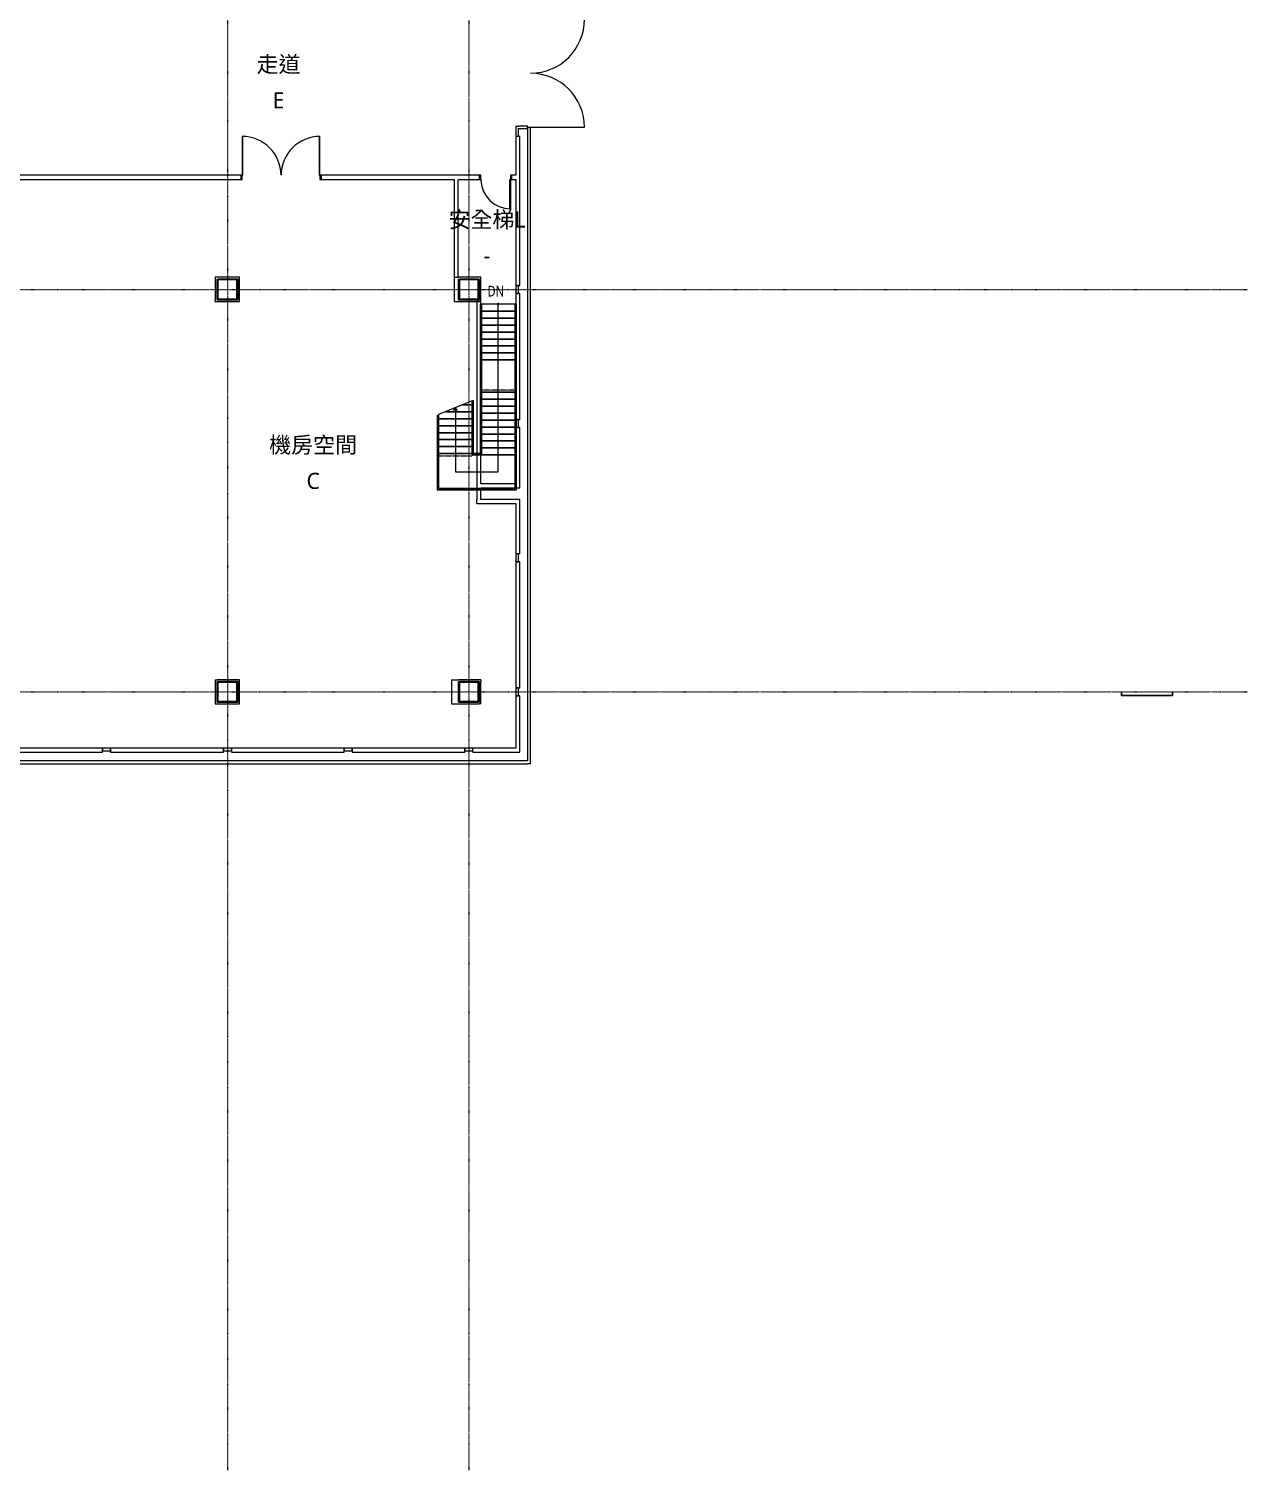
# Model space of a CAD drawing. Extents: x -181672 to 290600, y -29000 to 395522.
# Drawn here: x 245202 to 290600, y -29000 to 24708 of the extents above; entities that cross this region are included whole.
import ezdxf
from ezdxf.enums import TextEntityAlignment as Align

# ---------------------------------------------------------------- set-up
doc = ezdxf.new("R2010")
doc.units = 0
doc.header["$LTSCALE"] = 10
doc.linetypes.add('H12PL2$0$JJP_三點線', pattern=[0.9, 0.3, -0.15, 0, -0.15, 0, -0.15, 0, -0.15])
doc.linetypes.add('H12PL2$0$JJP_虛線(退縮線、投影線、地下室範圍、非屬本工程、圖面分區)', pattern=[0.45, 0.3, -0.15])
for name, color, linetype in [('H12PL2$0$A-STRS', 252, 'Continuous'), ('H12PL2$0$A-TEXT', 252, 'Continuous'), ('H12PL2$0$A-WALL-EX', 252, 'Continuous'), ('H12PL2$0$A-WALL-IN', 252, 'Continuous'), ('H12PL2$0$A-ZONE', 252, 'Continuous'), ('H12PL2$0$Door', 252, 'Continuous'), ('H12PL2$0$S-COL', 252, 'Continuous'), ('H12PL2$0$S-GRID', 252, 'Continuous')]:
    doc.layers.add(name, color=color, linetype=linetype)
doc.styles.add('H12PL2$0$Standard', font='', dxfattribs={"width": 0.8})
doc.styles.add('XFM7P20PCW$0$Standard', font='txt.shx', dxfattribs={"bigfont": 'chineset.shx'})
doc.styles.get('H12PL2$0$Standard').set_extended_font_data('Microsoft JhengHei')
doc.dimstyles.new('XFM7P20PCW$0$Standard', dxfattribs={"dimtxt": 0.18, "dimasz": 0.18, "dimexe": 0.18, "dimexo": 0.0625, "dimgap": 0.09, "dimtad": 0, "dimtih": 1, "dimtoh": 1, "dimdec": 4, "dimzin": 0, "dimdsep": 46, "dimtxsty": 'XFM7P20PCW$0$Standard', "dimcen": 0.09, "dimadec": 0, "dimazin": 0, "dimtfac": 1, "dimtdec": 4, "dimtofl": 0, "dimtmove": 0, "dimatfit": 3, "dimfxl": 1, "dimtolj": 1, "dimtzin": 0, "dimarcsym": 0})

# ---------------------------------------------------------------- blocks, each defined once
blk = doc.blocks.new('H12PL2')
at = {"layer": 'H12PL2$0$A-STRS', "lineweight": 0}
for p, q in [((262070, 14450), (262020, 14450)), ((262020, 14450), (262020, 12370)), ((262070, 12370), (262070, 14450)), ((263320, 14450), (262070, 14450)), ((262070, 14450), (262070, 12370)), ((263320, 14450), (262070, 14450)), ((262070, 14450), (262070, 14190)), ((262070, 14190), (263320, 14190)), ((263320, 14190), (262070, 14190)), ((262070, 14190), (262070, 13930)), ((262070, 14190), (263320, 14190)), ((262695, 14190), (262695, 14450)), ((262695, 12370), (262695, 14190)), ((263370, 14450), (263320, 14450)), ((263320, 14450), (263320, 12370)), ((263320, 12370), (263320, 14450)), ((263320, 14190), (263320, 14450)), ((263320, 13930), (263320, 14190)), ((263370, 12370), (263370, 14450)), ((262070, 13930), (263320, 13930)), ((263320, 13930), (262070, 13930)), ((262070, 13930), (262070, 13670)), ((262070, 13930), (263320, 13930)), ((262070, 13670), (263320, 13670)), ((263320, 13670), (262070, 13670)), ((262070, 13670), (262070, 13410)), ((262070, 13670), (263320, 13670)), ((263320, 13670), (263320, 13930)), ((263320, 13410), (263320, 13670)), ((262070, 13410), (263320, 13410)), ((263320, 13410), (262070, 13410)), ((262070, 13410), (262070, 13150)), ((262070, 13410), (263320, 13410)), ((262070, 13150), (263320, 13150)), ((263320, 13150), (262070, 13150)), ((262070, 13150), (262070, 12890)), ((262070, 13150), (263320, 13150)), ((262070, 12890), (263320, 12890)), ((263320, 12890), (262070, 12890)), ((262070, 12890), (262070, 12630)), ((262070, 12890), (263320, 12890)), ((263320, 13150), (263320, 13410)), ((263320, 12890), (263320, 13150)), ((263320, 12630), (263320, 12890)), ((262070, 12370), (262020, 12370)), ((262020, 12370), (262020, 11170)), ((262020, 12370), (262070, 12370)), ((262070, 12630), (263320, 12630)), ((262070, 12630), (262070, 12370)), ((263320, 12630), (262070, 12630)), ((262070, 12630), (263320, 12630)), ((262070, 11170), (262070, 12370)), ((262070, 12370), (262070, 11247.7)), ((262070, 12370), (263320, 12370)), ((262070, 12370), (263320, 12370)), ((262070, 12370), (262070, 11170)), ((263320, 12370), (262070, 12370)), ((262070, 12370), (263320, 12370)), ((262695, 11170), (262695, 12370)), ((263320, 12370), (263320, 12630)), ((263370, 12370), (263320, 12370)), ((263320, 12370), (263320, 11170)), ((263320, 12370), (263370, 12370)), ((263320, 11247.7), (263320, 12370)), ((263320, 11170), (263320, 12370)), ((263370, 11170), (263370, 12370)), ((261720, 10851.69), (260470, 10331.69)), ((261720, 10851.69), (261720, 8880)), ((261720, 8880), (261720, 10851.69)), ((261720, 10700), (261720, 10851.69)), ((261770, 8880), (261770, 10872.49)), ((262070, 11170), (262020, 11170)), ((262020, 11170), (262020, 8830)), ((262020, 11170), (262070, 11170)), ((262070, 11247.7), (262070, 11170)), ((262070, 8830), (262070, 11170)), ((262070, 11170), (262070, 8830)), ((262070, 11170), (263320, 11170)), ((262070, 11170), (263320, 11170)), ((262070, 11170), (263320, 11170)), ((263320, 11170), (262070, 11170)), ((262070, 11170), (262070, 10910)), ((262070, 11170), (263320, 11170)), ((262070, 10910), (263320, 10910)), ((263320, 10910), (262070, 10910)), ((262070, 10910), (262070, 10650)), ((262070, 10910), (263320, 10910)), ((262695, 8830), (262695, 11170)), ((263320, 11170), (263320, 11247.7)), ((263370, 11170), (263320, 11170)), ((263320, 11170), (263320, 8830)), ((263320, 11170), (263370, 11170)), ((263320, 8830), (263320, 11170)), ((263320, 10910), (263320, 11170)), ((263320, 10650), (263320, 10910)), ((263370, 8830), (263370, 11170)), ((260420, 10310.89), (260420, 8880)), ((260470, 8880), (260470, 10331.69)), ((260470, 10331.69), (260470, 8880)), ((260470, 10331.69), (260470, 10180)), ((261720, 10440), (260730.36, 10440)), ((260730.36, 10440), (261720, 10440)), ((261720, 10440), (260730.36, 10440)), ((261095, 10591.69), (261020, 10491.69)), ((261095, 10591.69), (261095, 8880)), ((261170, 10491.69), (261095, 10591.69)), ((261720, 10700), (261355.36, 10700)), ((261355.36, 10700), (261720, 10700)), ((261720, 10700), (261355.36, 10700)), ((261720, 10440), (261720, 10700)), ((261720, 10180), (261720, 10440)), ((262070, 10650), (263320, 10650)), ((263320, 10650), (262070, 10650)), ((262070, 10650), (262070, 10390)), ((262070, 10650), (263320, 10650)), ((262070, 10390), (263320, 10390)), ((263320, 10390), (262070, 10390)), ((262070, 10390), (262070, 10130)), ((262070, 10390), (263320, 10390)), ((263320, 10390), (263320, 10650)), ((263320, 10130), (263320, 10390)), ((261720, 10180), (260470, 10180)), ((260470, 10180), (261720, 10180)), ((261720, 10180), (260470, 10180)), ((260470, 10180), (260470, 9920)), ((261720, 9920), (260470, 9920)), ((260470, 9920), (261720, 9920)), ((261720, 9920), (260470, 9920)), ((260470, 9920), (260470, 9660)), ((261720, 9920), (261720, 10180)), ((261720, 9660), (261720, 9920)), ((262070, 10130), (263320, 10130)), ((263320, 10130), (262070, 10130)), ((262070, 10130), (262070, 9870)), ((262070, 10130), (263320, 10130)), ((262070, 9870), (263320, 9870)), ((263320, 9870), (262070, 9870)), ((262070, 9870), (262070, 9610)), ((262070, 9870), (263320, 9870)), ((263320, 9870), (263320, 10130)), ((263320, 9610), (263320, 9870)), ((261720, 9660), (260470, 9660)), ((260470, 9660), (261720, 9660)), ((261720, 9660), (260470, 9660)), ((260470, 9660), (260470, 9400)), ((261720, 9400), (260470, 9400)), ((260470, 9400), (261720, 9400)), ((261720, 9400), (260470, 9400)), ((260470, 9400), (260470, 9140)), ((261720, 9140), (260470, 9140)), ((260470, 9140), (261720, 9140)), ((261720, 9140), (260470, 9140)), ((260470, 9140), (260470, 8880)), ((261720, 9400), (261720, 9660)), ((261720, 9140), (261720, 9400)), ((261720, 8880), (261720, 9140)), ((262070, 9610), (263320, 9610)), ((263320, 9610), (262070, 9610)), ((262070, 9610), (262070, 9350)), ((262070, 9610), (263320, 9610)), ((262070, 9350), (263320, 9350)), ((263320, 9350), (262070, 9350)), ((262070, 9350), (262070, 9090)), ((262070, 9350), (263320, 9350)), ((263320, 9350), (263320, 9610)), ((263320, 9090), (263320, 9350)), ((260420, 8880), (260470, 8880)), ((260420, 8880), (260420, 7530)), ((260470, 8880), (260420, 8880)), ((260470, 7580), (260470, 8880)), ((260470, 8880), (260470, 8802.3)), ((261720, 8880), (260470, 8880)), ((261720, 8880), (260470, 8880)), ((261720, 8880), (260470, 8880)), ((260470, 8880), (261720, 8880)), ((261720, 8880), (260470, 8880)), ((260470, 8880), (260470, 7580)), ((260470, 8802.3), (260470, 7580)), ((261095, 8880), (261095, 8205)), ((261720, 8880), (261770, 8880)), ((261720, 8880), (261720, 8830)), ((261770, 8880), (261720, 8880)), ((261720, 8830), (261720, 8880)), ((261720, 8830), (261720, 8880)), ((261720, 8830), (262070, 8830)), ((262070, 8830), (261720, 8830)), ((262070, 8830), (261720, 8830)), ((262070, 8880), (261770, 8880)), ((262020, 8830), (262070, 8830)), ((262070, 9090), (263320, 9090)), ((262070, 9090), (262070, 8830)), ((263320, 9090), (262070, 9090)), ((262070, 9090), (263320, 9090)), ((262070, 8830), (262070, 8880)), ((262070, 8830), (263320, 8830)), ((262070, 8830), (263320, 8830)), ((263320, 8830), (262070, 8830)), ((262070, 8830), (263320, 8830)), ((262695, 8205), (262695, 8830)), ((263320, 8830), (263320, 9090)), ((263370, 8830), (263320, 8830)), ((263320, 8830), (263320, 7580)), ((263320, 8830), (263370, 8830)), ((263320, 7580), (263320, 8830)), ((263320, 7580), (263320, 8830)), ((263370, 7530), (263370, 8830)), ((261095, 8205), (262695, 8205)), ((260420, 7530), (263370, 7530)), ((263320, 7580), (260470, 7580)), ((260470, 7580), (263320, 7580)), ((260470, 7580), (263320, 7580))]:
    blk.add_line(p, q, dxfattribs=at)
at = {"layer": 'H12PL2$0$A-STRS', "linetype": 'H12PL2$0$JJP_虛線(退縮線、投影線、地下室範圍、非屬本工程、圖面分區)', "lineweight": 0}
for p, q in [((262070, 12370), (263320, 12370)), ((263320, 11247.7), (262070, 11247.7)), ((260470, 8802.3), (261720, 8802.3)), ((261720, 8802.3), (261720, 8830)), ((262070, 8830), (263320, 8830))]:
    blk.add_line(p, q, dxfattribs=at)
at = {"layer": 'H12PL2$0$A-STRS', "lineweight": 0, "flags": 128}
blk.add_lwpolyline([(262670, 14450, 1), (262720, 14450, 1)], format="xyb", close=True, dxfattribs=at)
at = {"layer": 'H12PL2$0$A-WALL-EX', "lineweight": 0}
for p, q in [((263780, 21040), (263895, 21040)), ((263895, 21040), (263900, 21040))]:
    blk.add_line(p, q, dxfattribs=at)
at = {"layer": 'H12PL2$0$A-WALL-EX', "lineweight": 0, "flags": 128}
for points in [[(263780, 21040), (263780, -2565)], [(263900, -2685), (263900, 21040)], [(243100, -2685), (263780, -2685)], [(263780, -2565), (243220, -2565)], [(263900, -2685), (263780, -2685)]]:
    blk.add_lwpolyline(points, dxfattribs=at)
at = {"layer": 'H12PL2$0$A-WALL-IN', "lineweight": 0}
for p, q in [((253100, 19250), (253100, 19100)), ((256100, 19250), (256100, 19100)), ((262000, 19100), (262000, 19250)), ((263200, 19100), (263200, 19250))]:
    blk.add_line(p, q, dxfattribs=at)
at = {"layer": 'H12PL2$0$A-WALL-IN', "lineweight": 0, "flags": 128}
for points in [[(263350, 21075), (263450, 21075)], [(263350, 21075), (263350, 20700)], [(263780.5, 21075), (263450, 21075)], [(263450, 21000), (263780.5, 21000)], [(263450, 20700), (263450, 21000)], [(263780.5, 21000), (263780.5, 21075)], [(263450, 20700), (263350, 20700)], [(263500, 20700), (263350, 20700)], [(263350, 20700), (263350, 19250)], [(263500, 19250), (263500, 20700)], [(253100, 19250), (244050, 19250)], [(244050, 19100), (253100, 19100)], [(262000, 19250), (256100, 19250)], [(256100, 19100), (261050, 19100)], [(261050, 19100), (261050, 15450)], [(261200, 15450), (261200, 19100)], [(261200, 19100), (262000, 19100)], [(263350, 19250), (263200, 19250)], [(263200, 19100), (263350, 19100)], [(263350, 19100), (263350, 15150)], [(263500, 19100), (263500, 19250)], [(263500, 15150), (263500, 19100)], [(252150, 15450), (252150, 15385)], [(252985, 15450), (252150, 15450)], [(252150, 15385), (252150, 14615)], [(252215, 14615), (252215, 15385)], [(252215, 15385), (252985, 15385)], [(252215, 15385), (252250, 15385)], [(252215, 15385), (252215, 14615)], [(252950, 15385), (252250, 15385)], [(252985, 15385), (252950, 15385)], [(253050, 15450), (252985, 15450)], [(252985, 15385), (252985, 14615)], [(252985, 14650), (252985, 15385)], [(253050, 14615), (253050, 15450)], [(261050, 15450), (261200, 15450)], [(261050, 15450), (261215, 15450)], [(261050, 15450), (261050, 14550)], [(261985, 15450), (261215, 15450)], [(261215, 14615), (261215, 15385)], [(261215, 15385), (261985, 15385)], [(261215, 15385), (261250, 15385)], [(261215, 15385), (261215, 14615)], [(261950, 15385), (261250, 15385)], [(261985, 15385), (261950, 15385)], [(262050, 15450), (261985, 15450)], [(261985, 15385), (261985, 14615)], [(261985, 14650), (261985, 15385)], [(262050, 14615), (262050, 15450)], [(263450, 15150), (263350, 15150)], [(263350, 15150), (263350, 14850)], [(263350, 15150), (263500, 15150)], [(263450, 14850), (263450, 15150)], [(252150, 14550), (252150, 14615)], [(252150, 14550), (253050, 14550)], [(252985, 14615), (252215, 14615)], [(252215, 14615), (252250, 14615)], [(252250, 14615), (252985, 14615)], [(252985, 14615), (252985, 14650)], [(253050, 14550), (253050, 14615)], [(261050, 14550), (261215, 14550)], [(261985, 14615), (261215, 14615)], [(261215, 14615), (261250, 14615)], [(261215, 14550), (262050, 14550)], [(261250, 14615), (261985, 14615)], [(262045, 14550), (261895, 14550)], [(261895, 14550), (261895, 7175)], [(261985, 14615), (261985, 14650)], [(262045, 7750), (262045, 14550)], [(262050, 14550), (262050, 14615)], [(263350, 14850), (263450, 14850)], [(263500, 14850), (263350, 14850)], [(263350, 14850), (263350, 10150)], [(263500, 10150), (263500, 14850)], [(263450, 10150), (263350, 10150)], [(263350, 10150), (263350, 9850)], [(263350, 10150), (263500, 10150)], [(263350, 9850), (263450, 9850)], [(263500, 9850), (263350, 9850)], [(263350, 9850), (263350, 7750)], [(263450, 9850), (263450, 10150)], [(263500, 7750), (263500, 9850)], [(263350, 7750), (262045, 7750)], [(262045, 7600), (263500, 7600)], [(262045, 7175), (262045, 7600)], [(263500, 7600), (263500, 7750)], [(261895, 7025), (261895, 7175)], [(261895, 7025), (263350, 7025)], [(263350, 7175), (262045, 7175)], [(263500, 7175), (263350, 7175)], [(263350, 7025), (263350, 5150)], [(263500, 5150), (263500, 7175)], [(263450, 5150), (263350, 5150)], [(263350, 5150), (263350, 4850)], [(263500, 5150), (263350, 5150)], [(263350, 4850), (263450, 4850)], [(263500, 4850), (263350, 4850)], [(263350, 4850), (263350, 150)], [(263450, 4850), (263450, 5150)], [(263500, 150), (263500, 4850)], [(252150, 450), (252215, 450)], [(252150, 450), (252150, -450)], [(252985, 450), (252215, 450)], [(252215, 385), (252985, 385)], [(252215, -385), (252215, 385)], [(252215, 385), (252250, 385)], [(252215, 385), (252215, -385)], [(252950, 385), (252250, 385)], [(252985, 385), (252950, 385)], [(253050, 450), (252985, 450)], [(252985, 385), (252985, -385)], [(252985, -350), (252985, 385)], [(253050, -385), (253050, 450)], [(260950, 450), (261215, 450)], [(260950, 450), (260950, -450)], [(262050, 450), (261215, 450)], [(261215, -385), (261215, 385)], [(261215, 385), (261985, 385)], [(261215, 385), (261250, 385)], [(261215, 385), (261215, -385)], [(261950, 385), (261250, 385)], [(261985, 385), (261950, 385)], [(261985, 385), (261985, -385)], [(261985, -350), (261985, 385)], [(262050, 450), (262050, 385)], [(262050, -450), (262050, 385)], [(263450, 150), (263350, 150)], [(263350, 150), (263350, -150)], [(263350, 150), (263500, 150)], [(263450, -150), (263450, 150)], [(252150, -450), (252215, -450)], [(252985, -385), (252215, -385)], [(252215, -385), (252250, -385)], [(252215, -450), (253050, -450)], [(252250, -385), (252985, -385)], [(252985, -385), (252985, -350)], [(253050, -450), (253050, -385)], [(260950, -450), (261215, -450)], [(261985, -385), (261215, -385)], [(261215, -385), (261250, -385)], [(261215, -450), (261985, -450)], [(261250, -385), (261985, -385)], [(261985, -385), (261985, -350)], [(262050, -450), (261985, -450)], [(263350, -150), (263450, -150)], [(263500, -150), (263350, -150)], [(263350, -150), (263350, -2100)], [(263500, -2100), (263500, -150)], [(247950, -2100), (243550, -2100)], [(248250, -2100), (247950, -2100)], [(247950, -2100), (247950, -2200)], [(247950, -2250), (247950, -2100)], [(248250, -2200), (248250, -2100)], [(252450, -2100), (248250, -2100)], [(248250, -2100), (248250, -2250)], [(252750, -2100), (252450, -2100)], [(252450, -2100), (252450, -2200)], [(252450, -2250), (252450, -2100)], [(252750, -2200), (252750, -2100)], [(256950, -2100), (252750, -2100)], [(252750, -2100), (252750, -2250)], [(257250, -2100), (256950, -2100)], [(256950, -2100), (256950, -2200)], [(256950, -2250), (256950, -2100)], [(257250, -2200), (257250, -2100)], [(261450, -2100), (257250, -2100)], [(257250, -2100), (257250, -2250)], [(261750, -2100), (261450, -2100)], [(261450, -2100), (261450, -2200)], [(261450, -2250), (261450, -2100)], [(261750, -2200), (261750, -2100)], [(263350, -2100), (261750, -2100)], [(261750, -2250), (261750, -2100)], [(263500, -2250), (263500, -2100)], [(243550, -2250), (247950, -2250)], [(247950, -2200), (248250, -2200)], [(248250, -2250), (252450, -2250)], [(252450, -2200), (252750, -2200)], [(252750, -2250), (256950, -2250)], [(256950, -2200), (257250, -2200)], [(257250, -2250), (261450, -2250)], [(261450, -2200), (261750, -2200)], [(261750, -2250), (263500, -2250)]]:
    blk.add_lwpolyline(points, dxfattribs=at)
at = {"layer": 'H12PL2$0$Door', "lineweight": 0}
for p, q in [((263780, 21040), (263895, 21040)), ((263780, 21040), (263895, 21040)), ((263895, 21040), (265908.22, 21040)), ((263895, 21040), (263900, 21040)), ((253180, 20700), (253150, 20700)), ((253150, 20700), (253150, 19250)), ((253180, 19250), (253180, 20700)), ((256050, 20700), (256020, 20700)), ((256020, 20700), (256020, 19250)), ((256050, 19250), (256050, 20700)), ((253150, 19250), (253100, 19250)), ((253100, 19250), (253100, 19100)), ((253100, 19100), (253150, 19100)), ((253150, 19250), (253180, 19250)), ((253150, 19100), (253150, 19250)), ((256020, 19250), (256050, 19250)), ((256100, 19250), (256050, 19250)), ((256050, 19250), (256050, 19100)), ((256050, 19100), (256100, 19100)), ((256100, 19100), (256100, 19250)), ((262050, 19250), (262000, 19250)), ((262000, 19250), (262000, 19100)), ((262000, 19100), (262050, 19100)), ((262050, 19100), (262050, 19250)), ((263120, 18000), (263120, 19100)), ((263120, 19100), (263150, 19100)), ((263200, 19250), (263150, 19250)), ((263150, 19250), (263150, 19100)), ((263150, 19100), (263150, 18000)), ((263150, 19100), (263200, 19100)), ((263200, 19100), (263200, 19250)), ((263150, 18000), (263120, 18000))]:
    blk.add_line(p, q, dxfattribs=at)
for centre, radius, start, end in [((263895, 25066.44), 2013.22, 270, 0), ((263895, 21040), 2013.22, 0, 90), ((253150, 19250), 1450, 0, 90), ((256050, 19250), 1450, 90, 180), ((263150, 19100), 1100, 180, 270)]:
    blk.add_arc(centre, radius, start, end, dxfattribs=at)
at = {"layer": 'H12PL2$0$S-COL', "lineweight": 0, "flags": 128}
for points in [[(252250, 14650), (252950, 14650), (252950, 15350), (252250, 15350)], [(261250, 14650), (261950, 14650), (261950, 15350), (261250, 15350)], [(252250, -350), (252950, -350), (252950, 350), (252250, 350)], [(261250, -350), (261950, -350), (261950, 350), (261250, 350)]]:
    blk.add_lwpolyline(points, close=True, dxfattribs=at)
at = {"layer": 'H12PL2$0$S-GRID', "linetype": 'H12PL2$0$JJP_三點線', "lineweight": 0}
for p, q in [((252600, 128250), (252600, -28000)), ((261600, 128250), (261600, -28000)), ((-29000, 15000), (289600, 15000)), ((289600, 15000), (290600, 15000)), ((-29000, 0), (289600, 0)), ((289600, 0), (290600, 0)), ((252600, -28000), (252600, -29000)), ((261600, -28000), (261600, -29000))]:
    blk.add_line(p, q, dxfattribs=at)
at = {"layer": 'H12PL2$0$A-TEXT', "linetype": 'Continuous', "lineweight": 0, "insert": (262290.24, 14933.78), "char_height": 400, "attachment_point": 4, "style": 'H12PL2$0$Standard'}
blk.add_mtext('\\A1;DN', dxfattribs=at)
at = {"layer": 'H12PL2$0$A-ZONE', "style": 'H12PL2$0$Standard'}
for s, p in [('走道', (254506.1, 23687.25)), ('E', (254506.1, 22345.36)), ('安全梯L', (262272.17, 17902.54)), ('-', (262272.17, 16560.65)), ('機房空間', (255796.42, 9506.22)), ('C', (255796.42, 8164.33))]:
    blk.add_text(s, height=600, dxfattribs=at).set_placement(p, align=Align.TOP_CENTER)
blk = doc.blocks.new('*D591')
at = {"color": 0, "lineweight": -2, "transparency": 16777216}
for p, q in [((285913, 0), (285913, -133)), ((285913, -132), (286863, -132)), ((287813, -132), (286864, -132)), ((287813, 0), (287813, -133))]:
    blk.add_line(p, q, dxfattribs=at)
at = {"color": 0, "transparency": 16777216}
for points in [[(285913, -132), (285913, -132), (285913, -132)], [(287813, -132), (287813, -132), (287813, -132)]]:
    blk.add_solid(points, dxfattribs=at)
at = {"layer": 'DEFPOINTS', "color": 0, "transparency": 16777216}
for p in [(285913, 0), (287813, 0), (285913, -132)]:
    blk.add_point(p, dxfattribs=at)
at = {"color": 0, "transparency": 16777216, "insert": (286863, -132), "char_height": 0.18, "attachment_point": 5, "style": 'XFM7P20PCW$0$Standard'}
blk.add_mtext('\\A1;1900.0000', dxfattribs=at)
blk = doc.blocks.new('XFM7P20PCW')
dim = blk.add_linear_dim(base=(285913.25976, -132.34657), p1=(287813.25976, 0), p2=(285913.25976, 0), dimstyle='XFM7P20PCW$0$Standard')
dim.commit()
dim.dimension.update_dxf_attribs({"geometry": '*D591', "text_midpoint": (286863.25976, -132.34657)})

msp = doc.modelspace()

# ---------------------------------------------------------------- block references
for name in ['XFM7P20PCW', 'H12PL2']:
    msp.add_blockref(name, (0, 0))

doc.saveas('drawing.dxf')
